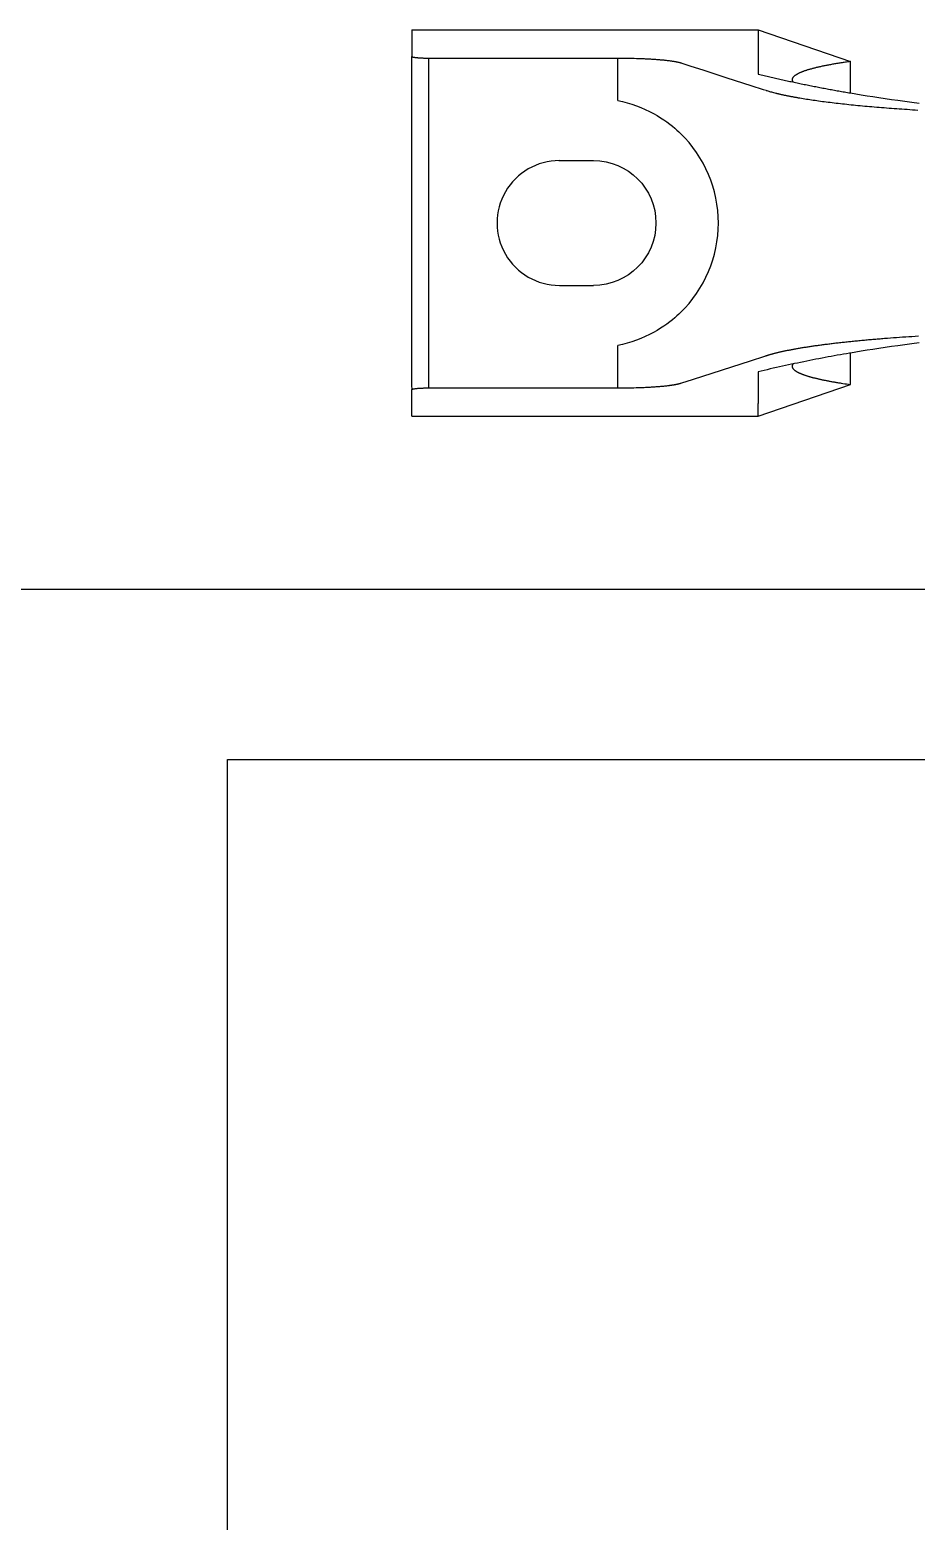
# Model space of a CAD drawing. Header units: millimetres. Extents: x 1269 to 5832, y 527 to 3540.
# Drawn here: x 1874.1 to 1952.2, y 1381.8 to 1513.2 of the extents above; entities that cross this region are included whole.
import ezdxf

# ---------------------------------------------------------------- set-up
doc = ezdxf.new("R2010")
doc.units = ezdxf.units.MM
doc.layers.add('HIDDEN', color=7, linetype='Continuous')
doc.layers.add('THICK', color=7, linetype='Continuous')

msp = doc.modelspace()

# ---------------------------------------------------------------- linework, layer by layer
for p, q in [((1907.729, 1513.215), (1938.229, 1513.215)), ((1907.729, 1513.215), (1907.729, 1510.874)), ((1938.229, 1513.215), (1938.229, 1512.107)), ((1938.229, 1513.215), (1946.359, 1510.425)), ((1938.229, 1479.183), (1946.359, 1481.973)), ((1907.729, 1479.183), (1907.729, 1481.524)), ((1938.229, 1479.183), (1938.229, 1480.291)), ((1907.729, 1479.183), (1938.229, 1479.183)), ((1821.475, 1463.935), (3010.475, 1463.935))]:
    msp.add_line(p, q)
msp.add_lwpolyline([(1891.475, 1448.935), (2995.475, 1448.935), (2995.475, 637.935), (1891.475, 637.935)], close=True)
at = {"layer": 'HIDDEN'}
for p, q in [((1938.229, 1512.107), (1938.229, 1510.638)), ((1938.229, 1510.638), (1938.229, 1509.904)), ((1938.229, 1509.904), (1938.229, 1509.537)), ((1938.229, 1509.537), (1938.229, 1509.353)), ((1946.359, 1509.016), (1946.359, 1510.425)), ((1938.229, 1509.353), (1938.229, 1509.33)), ((1938.229, 1509.33), (1938.229, 1509.319)), ((1938.229, 1509.319), (1938.229, 1509.313)), ((1938.229, 1509.313), (1938.229, 1509.31)), ((1938.229, 1509.31), (1938.229, 1509.309)), ((1938.229, 1509.309), (1938.229, 1509.308)), ((1938.229, 1509.308), (1938.229, 1509.308)), ((1938.229, 1509.308), (1938.229, 1509.308)), ((1938.229, 1509.308), (1938.229, 1509.308)), ((1938.229, 1509.308), (1938.229, 1509.308)), ((1938.229, 1509.308), (1938.229, 1509.308)), ((1938.229, 1509.308), (1938.23, 1509.308)), ((1938.23, 1509.308), (1938.261, 1509.3)), ((1938.261, 1509.3), (1938.387, 1509.271)), ((1938.387, 1509.271), (1938.512, 1509.241)), ((1938.512, 1509.241), (1938.638, 1509.212)), ((1938.638, 1509.212), (1938.764, 1509.182)), ((1938.764, 1509.182), (1938.889, 1509.153)), ((1938.889, 1509.153), (1939.015, 1509.124)), ((1939.015, 1509.124), (1939.14, 1509.095)), ((1939.14, 1509.095), (1939.266, 1509.067)), ((1939.266, 1509.067), (1939.392, 1509.038)), ((1939.392, 1509.038), (1939.518, 1509.009)), ((1939.518, 1509.009), (1939.644, 1508.981)), ((1939.644, 1508.981), (1939.769, 1508.953)), ((1939.769, 1508.953), (1939.895, 1508.924)), ((1939.895, 1508.924), (1940.021, 1508.896)), ((1940.021, 1508.896), (1940.147, 1508.868)), ((1940.147, 1508.868), (1940.273, 1508.841)), ((1940.273, 1508.841), (1940.399, 1508.813)), ((1940.399, 1508.813), (1940.525, 1508.785)), ((1940.525, 1508.785), (1940.651, 1508.758)), ((1940.651, 1508.758), (1940.777, 1508.731)), ((1940.777, 1508.731), (1940.903, 1508.703)), ((1940.903, 1508.703), (1941.029, 1508.676)), ((1941.029, 1508.676), (1941.155, 1508.65)), ((1941.155, 1508.65), (1941.282, 1508.623)), ((1941.282, 1508.623), (1941.408, 1508.596)), ((1941.408, 1508.596), (1941.534, 1508.569)), ((1941.534, 1508.569), (1941.66, 1508.543)), ((1941.66, 1508.543), (1941.787, 1508.517)), ((1941.787, 1508.517), (1941.913, 1508.491)), ((1941.913, 1508.491), (1942.039, 1508.465)), ((1942.039, 1508.465), (1942.166, 1508.439)), ((1942.166, 1508.439), (1942.292, 1508.413)), ((1942.292, 1508.413), (1942.418, 1508.387)), ((1942.418, 1508.387), (1942.545, 1508.362)), ((1942.545, 1508.362), (1942.671, 1508.336)), ((1942.671, 1508.336), (1942.798, 1508.311)), ((1942.798, 1508.311), (1942.924, 1508.286)), ((1942.924, 1508.286), (1943.051, 1508.261)), ((1943.051, 1508.261), (1943.177, 1508.236)), ((1943.177, 1508.236), (1943.304, 1508.211)), ((1943.304, 1508.211), (1943.431, 1508.186)), ((1943.431, 1508.186), (1943.557, 1508.162)), ((1943.557, 1508.162), (1943.684, 1508.137)), ((1943.684, 1508.137), (1943.81, 1508.113)), ((1943.81, 1508.113), (1943.937, 1508.089)), ((1946.359, 1508.312), (1946.359, 1509.016)), ((1946.359, 1507.96), (1946.359, 1508.312)), ((1943.937, 1508.089), (1944.064, 1508.065)), ((1944.064, 1508.065), (1944.191, 1508.041)), ((1944.191, 1508.041), (1944.317, 1508.017)), ((1944.317, 1508.017), (1944.444, 1507.993)), ((1944.444, 1507.993), (1944.571, 1507.97)), ((1944.571, 1507.97), (1944.698, 1507.947)), ((1944.698, 1507.947), (1944.825, 1507.923)), ((1944.825, 1507.923), (1944.952, 1507.9)), ((1944.952, 1507.9), (1945.079, 1507.877)), ((1945.079, 1507.877), (1945.205, 1507.854)), ((1945.205, 1507.854), (1945.332, 1507.831)), ((1945.332, 1507.831), (1945.459, 1507.809)), ((1945.459, 1507.809), (1945.586, 1507.786)), ((1945.586, 1507.786), (1945.713, 1507.764)), ((1945.713, 1507.764), (1945.84, 1507.742)), ((1945.84, 1507.742), (1945.967, 1507.719)), ((1945.967, 1507.719), (1946.094, 1507.697)), ((1946.094, 1507.697), (1946.222, 1507.675)), ((1946.222, 1507.675), (1946.349, 1507.654)), ((1946.349, 1507.654), (1946.357, 1507.652)), ((1946.357, 1507.652), (1946.359, 1507.652)), ((1946.359, 1507.784), (1946.359, 1507.96)), ((1946.359, 1507.696), (1946.359, 1507.784)), ((1946.359, 1507.674), (1946.359, 1507.696)), ((1946.359, 1507.663), (1946.359, 1507.674)), ((1946.359, 1507.657), (1946.359, 1507.663)), ((1946.359, 1507.654), (1946.359, 1507.657)), ((1946.359, 1507.653), (1946.359, 1507.654)), ((1946.359, 1507.652), (1946.359, 1507.653)), ((1946.359, 1507.652), (1946.359, 1507.652)), ((1946.359, 1507.652), (1946.359, 1507.652)), ((1946.359, 1507.652), (1946.359, 1507.652)), ((1946.359, 1507.652), (1946.359, 1507.652)), ((1946.359, 1507.652), (1946.359, 1507.652))]:
    msp.add_line(p, q, dxfattribs=at)
for points in [[(1946.359, 1507.652), (1946.834, 1507.572), (1947.324, 1507.491), (1947.828, 1507.41), (1948.345, 1507.329), (1948.874, 1507.248), (1949.415, 1507.168), (1949.974, 1507.087), (1950.554, 1507.006), (1951.153, 1506.925), (1951.771, 1506.845), (1952.407, 1506.765)], [(1920.729, 1490.699), (1923.729, 1490.699), (1923.729, 1490.699)], [(1952.407, 1485.633), (1951.771, 1485.553), (1951.153, 1485.473), (1950.554, 1485.392), (1949.974, 1485.311), (1949.415, 1485.23), (1948.874, 1485.15), (1948.345, 1485.069), (1947.828, 1484.988), (1947.324, 1484.907), (1946.834, 1484.826), (1946.359, 1484.746)]]:
    msp.add_lwpolyline(points, dxfattribs=at)
msp.add_lwpolyline([(1920.684, 1501.699), (1923.729, 1501.699), (1923.729, 1501.699, -0.9999998), (1923.729, 1490.699)], format="xyb", dxfattribs=at)
at = {"layer": 'THICK'}
for p, q in [((1907.729, 1510.873), (1907.729, 1510.874)), ((1907.729, 1510.874), (1907.729, 1510.874)), ((1907.729, 1510.874), (1907.729, 1510.873)), ((1907.729, 1510.872), (1907.729, 1510.873)), ((1907.729, 1510.873), (1907.729, 1510.873)), ((1907.729, 1510.873), (1907.729, 1510.873)), ((1907.729, 1510.873), (1907.73, 1510.87)), ((1907.729, 1510.87), (1907.729, 1510.872)), ((1907.729, 1510.866), (1907.729, 1510.87)), ((1907.729, 1510.859), (1907.729, 1510.866)), ((1907.729, 1510.843), (1907.729, 1510.859)), ((1907.729, 1510.596), (1907.729, 1510.843)), ((1907.73, 1510.87), (1907.73, 1510.868)), ((1907.73, 1510.868), (1907.731, 1510.866)), ((1907.731, 1510.866), (1907.733, 1510.864)), ((1907.733, 1510.864), (1907.735, 1510.861)), ((1907.735, 1510.861), (1907.737, 1510.859)), ((1907.737, 1510.859), (1907.739, 1510.857)), ((1907.739, 1510.857), (1907.742, 1510.854)), ((1907.742, 1510.854), (1907.745, 1510.852)), ((1907.745, 1510.852), (1907.749, 1510.85)), ((1907.749, 1510.85), (1907.753, 1510.847)), ((1907.753, 1510.847), (1907.757, 1510.845)), ((1907.757, 1510.845), (1907.762, 1510.843)), ((1907.762, 1510.843), (1907.767, 1510.84)), ((1907.767, 1510.84), (1907.773, 1510.838)), ((1907.773, 1510.838), (1907.779, 1510.836)), ((1907.779, 1510.836), (1907.785, 1510.833)), ((1907.785, 1510.833), (1907.792, 1510.831)), ((1907.792, 1510.831), (1907.799, 1510.828)), ((1907.799, 1510.828), (1907.807, 1510.826)), ((1907.807, 1510.826), (1907.815, 1510.824)), ((1907.815, 1510.824), (1907.824, 1510.821)), ((1907.824, 1510.821), (1907.833, 1510.819)), ((1907.833, 1510.819), (1907.842, 1510.817)), ((1907.842, 1510.817), (1907.852, 1510.814)), ((1907.852, 1510.814), (1907.862, 1510.812)), ((1907.862, 1510.812), (1907.873, 1510.81)), ((1907.873, 1510.81), (1907.884, 1510.808)), ((1907.884, 1510.808), (1907.895, 1510.805)), ((1907.895, 1510.805), (1907.907, 1510.803)), ((1907.907, 1510.803), (1907.92, 1510.801)), ((1907.92, 1510.801), (1907.932, 1510.799)), ((1907.932, 1510.799), (1907.945, 1510.796)), ((1907.945, 1510.796), (1907.959, 1510.794)), ((1907.959, 1510.794), (1907.973, 1510.792)), ((1907.973, 1510.792), (1907.987, 1510.79)), ((1907.987, 1510.79), (1908.002, 1510.788)), ((1908.002, 1510.788), (1908.017, 1510.786)), ((1908.017, 1510.786), (1908.033, 1510.783)), ((1908.033, 1510.783), (1908.049, 1510.781)), ((1908.049, 1510.781), (1908.065, 1510.779)), ((1908.065, 1510.779), (1908.082, 1510.777)), ((1908.082, 1510.777), (1908.099, 1510.775)), ((1908.099, 1510.775), (1908.116, 1510.774)), ((1908.116, 1510.774), (1908.134, 1510.772)), ((1908.134, 1510.772), (1908.152, 1510.77)), ((1908.152, 1510.77), (1908.17, 1510.768)), ((1908.17, 1510.768), (1908.189, 1510.766)), ((1908.189, 1510.766), (1908.208, 1510.764)), ((1908.208, 1510.764), (1908.227, 1510.763)), ((1908.227, 1510.763), (1908.247, 1510.761)), ((1908.247, 1510.761), (1908.266, 1510.759)), ((1908.266, 1510.759), (1908.287, 1510.758)), ((1908.287, 1510.758), (1908.307, 1510.756)), ((1908.307, 1510.756), (1908.328, 1510.754)), ((1908.328, 1510.754), (1908.348, 1510.753)), ((1908.348, 1510.753), (1908.369, 1510.751)), ((1908.369, 1510.751), (1908.391, 1510.75)), ((1908.391, 1510.75), (1908.412, 1510.749)), ((1908.412, 1510.749), (1908.434, 1510.747)), ((1908.434, 1510.747), (1908.478, 1510.745)), ((1908.478, 1510.745), (1908.522, 1510.742)), ((1908.522, 1510.742), (1908.568, 1510.74)), ((1908.568, 1510.74), (1908.613, 1510.738)), ((1908.613, 1510.738), (1908.659, 1510.736)), ((1908.659, 1510.736), (1908.705, 1510.734)), ((1908.705, 1510.734), (1908.752, 1510.733)), ((1908.752, 1510.733), (1908.798, 1510.732)), ((1908.798, 1510.732), (1908.891, 1510.729)), ((1908.891, 1510.729), (1908.937, 1510.728)), ((1908.937, 1510.728), (1908.983, 1510.728)), ((1908.983, 1510.728), (1909.029, 1510.727)), ((1909.029, 1510.727), (1909.074, 1510.727)), ((1909.074, 1510.727), (1909.119, 1510.726)), ((1909.119, 1510.726), (1909.164, 1510.726)), ((1909.164, 1510.726), (1909.175, 1510.726)), ((1909.175, 1510.726), (1909.178, 1510.726)), ((1909.178, 1510.726), (1909.179, 1510.726)), ((1909.179, 1510.726), (1909.179, 1510.726)), ((1909.179, 1510.726), (1909.179, 1510.726)), ((1909.179, 1510.726), (1909.179, 1510.726)), ((1909.179, 1510.726), (1909.179, 1510.725)), ((1909.179, 1510.725), (1909.179, 1510.723)), ((1909.179, 1510.723), (1909.179, 1510.719)), ((1907.729, 1510.101), (1907.729, 1510.596)), ((1907.729, 1509.111), (1907.729, 1510.101)), ((1909.179, 1510.719), (1909.179, 1510.704)), ((1909.179, 1510.704), (1909.179, 1510.581)), ((1909.179, 1510.581), (1909.179, 1510.091)), ((1909.179, 1510.091), (1909.179, 1509.111)), ((1941.874, 1509.413), (1941.836, 1509.395)), ((1941.914, 1509.431), (1941.874, 1509.413)), ((1941.955, 1509.448), (1941.914, 1509.431)), ((1941.997, 1509.466), (1941.955, 1509.448)), ((1942.04, 1509.484), (1941.997, 1509.466)), ((1942.085, 1509.502), (1942.04, 1509.484)), ((1942.13, 1509.519), (1942.085, 1509.502)), ((1942.177, 1509.537), (1942.13, 1509.519)), ((1942.225, 1509.555), (1942.177, 1509.537)), ((1942.274, 1509.573), (1942.225, 1509.555)), ((1942.325, 1509.59), (1942.274, 1509.573)), ((1942.376, 1509.608), (1942.325, 1509.59)), ((1942.429, 1509.625), (1942.376, 1509.608)), ((1942.483, 1509.643), (1942.429, 1509.625)), ((1942.538, 1509.66), (1942.483, 1509.643)), ((1942.594, 1509.678), (1942.538, 1509.66)), ((1942.651, 1509.695), (1942.594, 1509.678)), ((1942.71, 1509.712), (1942.651, 1509.695)), ((1942.769, 1509.73), (1942.71, 1509.712)), ((1942.83, 1509.747), (1942.769, 1509.73)), ((1942.892, 1509.764), (1942.83, 1509.747)), ((1942.955, 1509.781), (1942.892, 1509.764)), ((1943.019, 1509.799), (1942.955, 1509.781)), ((1943.084, 1509.816), (1943.019, 1509.799)), ((1943.15, 1509.833), (1943.084, 1509.816)), ((1943.218, 1509.85), (1943.15, 1509.833)), ((1943.286, 1509.867), (1943.218, 1509.85)), ((1943.356, 1509.884), (1943.286, 1509.867)), ((1943.426, 1509.9), (1943.356, 1509.884)), ((1943.498, 1509.917), (1943.426, 1509.9)), ((1943.571, 1509.934), (1943.498, 1509.917)), ((1943.645, 1509.951), (1943.571, 1509.934)), ((1943.72, 1509.967), (1943.645, 1509.951)), ((1943.796, 1509.984), (1943.72, 1509.967)), ((1943.873, 1510), (1943.796, 1509.984)), ((1943.951, 1510.017), (1943.873, 1510)), ((1944.03, 1510.033), (1943.951, 1510.017)), ((1944.111, 1510.05), (1944.03, 1510.033)), ((1944.192, 1510.066), (1944.111, 1510.05)), ((1944.274, 1510.082), (1944.192, 1510.066)), ((1944.357, 1510.098), (1944.274, 1510.082)), ((1944.442, 1510.114), (1944.357, 1510.098)), ((1944.527, 1510.13), (1944.442, 1510.114)), ((1944.613, 1510.146), (1944.527, 1510.13)), ((1944.701, 1510.162), (1944.613, 1510.146)), ((1944.789, 1510.178), (1944.701, 1510.162)), ((1944.878, 1510.194), (1944.789, 1510.178)), ((1944.968, 1510.209), (1944.878, 1510.194)), ((1945.059, 1510.225), (1944.968, 1510.209)), ((1945.151, 1510.24), (1945.059, 1510.225)), ((1945.244, 1510.256), (1945.151, 1510.24)), ((1945.338, 1510.271), (1945.244, 1510.256)), ((1945.433, 1510.286), (1945.338, 1510.271)), ((1945.529, 1510.302), (1945.433, 1510.286)), ((1945.625, 1510.317), (1945.529, 1510.302)), ((1945.723, 1510.332), (1945.625, 1510.317)), ((1945.821, 1510.347), (1945.723, 1510.332)), ((1945.921, 1510.362), (1945.821, 1510.347)), ((1946.021, 1510.376), (1945.921, 1510.362)), ((1946.122, 1510.391), (1946.021, 1510.376)), ((1946.224, 1510.406), (1946.122, 1510.391)), ((1946.326, 1510.42), (1946.224, 1510.406)), ((1946.352, 1510.424), (1946.326, 1510.42)), ((1946.35, 1510.427), (1946.357, 1510.426)), ((1946.359, 1510.425), (1946.352, 1510.424)), ((1946.357, 1510.426), (1946.358, 1510.425)), ((1946.358, 1510.425), (1946.359, 1510.425)), ((1946.359, 1510.425), (1946.359, 1510.425)), ((1946.359, 1510.425), (1946.359, 1510.425)), ((1907.729, 1507.131), (1907.729, 1509.111)), ((1909.179, 1509.111), (1909.179, 1505.191)), ((1941.23, 1508.837), (1941.229, 1508.819)), ((1941.229, 1508.819), (1941.23, 1508.801)), ((1941.232, 1508.855), (1941.23, 1508.837)), ((1941.23, 1508.801), (1941.232, 1508.782)), ((1941.235, 1508.873), (1941.232, 1508.855)), ((1941.232, 1508.782), (1941.234, 1508.764)), ((1941.234, 1508.764), (1941.238, 1508.746)), ((1941.239, 1508.891), (1941.235, 1508.873)), ((1941.238, 1508.746), (1941.244, 1508.728)), ((1941.244, 1508.909), (1941.239, 1508.891)), ((1941.251, 1508.927), (1941.244, 1508.909)), ((1941.244, 1508.728), (1941.25, 1508.71)), ((1941.25, 1508.71), (1941.258, 1508.691)), ((1941.259, 1508.945), (1941.251, 1508.927)), ((1941.258, 1508.691), (1941.267, 1508.673)), ((1941.267, 1508.963), (1941.259, 1508.945)), ((1941.278, 1508.981), (1941.267, 1508.963)), ((1941.267, 1508.673), (1941.277, 1508.655)), ((1941.277, 1508.655), (1941.288, 1508.637)), ((1941.289, 1508.999), (1941.278, 1508.981)), ((1941.288, 1508.637), (1941.3, 1508.619)), ((1941.301, 1509.017), (1941.289, 1508.999)), ((1941.315, 1509.035), (1941.301, 1509.017)), ((1941.329, 1509.053), (1941.315, 1509.035)), ((1941.345, 1509.071), (1941.329, 1509.053)), ((1941.362, 1509.089), (1941.345, 1509.071)), ((1941.381, 1509.107), (1941.362, 1509.089)), ((1941.4, 1509.125), (1941.381, 1509.107)), ((1941.421, 1509.143), (1941.4, 1509.125)), ((1941.443, 1509.161), (1941.421, 1509.143)), ((1941.466, 1509.179), (1941.443, 1509.161)), ((1941.49, 1509.197), (1941.466, 1509.179)), ((1941.515, 1509.215), (1941.49, 1509.197)), ((1941.542, 1509.233), (1941.515, 1509.215)), ((1941.57, 1509.251), (1941.542, 1509.233)), ((1941.599, 1509.269), (1941.57, 1509.251)), ((1941.629, 1509.287), (1941.599, 1509.269)), ((1941.661, 1509.305), (1941.629, 1509.287)), ((1941.693, 1509.323), (1941.661, 1509.305)), ((1941.727, 1509.341), (1941.693, 1509.323)), ((1941.762, 1509.359), (1941.727, 1509.341)), ((1941.798, 1509.377), (1941.762, 1509.359)), ((1941.836, 1509.395), (1941.798, 1509.377)), ((1907.729, 1491.292), (1907.729, 1507.131)), ((1909.179, 1505.191), (1909.179, 1497.351)), ((1909.179, 1497.351), (1909.179, 1481.672)), ((1907.729, 1483.373), (1907.729, 1491.292)), ((1944.939, 1484.496), (1944.67, 1484.446)), ((1945.209, 1484.545), (1944.939, 1484.496)), ((1945.479, 1484.593), (1945.209, 1484.545)), ((1945.749, 1484.64), (1945.479, 1484.593)), ((1946.019, 1484.688), (1945.749, 1484.64)), ((1946.289, 1484.734), (1946.019, 1484.688)), ((1946.356, 1484.746), (1946.289, 1484.734)), ((1946.358, 1484.746), (1946.356, 1484.746)), ((1946.359, 1484.746), (1946.358, 1484.746)), ((1946.359, 1484.745), (1946.359, 1484.746)), ((1946.359, 1484.746), (1946.359, 1484.746)), ((1946.359, 1484.746), (1946.359, 1484.746)), ((1946.359, 1484.746), (1946.359, 1484.746)), ((1946.359, 1484.746), (1946.359, 1484.746)), ((1946.359, 1484.742), (1946.359, 1484.745)), ((1946.359, 1484.719), (1946.359, 1484.742)), ((1946.359, 1484.625), (1946.359, 1484.719)), ((1946.359, 1484.438), (1946.359, 1484.625)), ((1907.729, 1482.383), (1907.729, 1483.373)), ((1938.501, 1483.154), (1938.234, 1483.091)), ((1938.768, 1483.217), (1938.501, 1483.154)), ((1939.035, 1483.278), (1938.768, 1483.217)), ((1939.302, 1483.34), (1939.035, 1483.278)), ((1939.569, 1483.4), (1939.302, 1483.34)), ((1939.837, 1483.461), (1939.569, 1483.4)), ((1940.104, 1483.52), (1939.837, 1483.461)), ((1940.372, 1483.579), (1940.104, 1483.52)), ((1940.639, 1483.638), (1940.372, 1483.579)), ((1940.907, 1483.695), (1940.639, 1483.638)), ((1941.175, 1483.753), (1940.907, 1483.695)), ((1941.443, 1483.81), (1941.175, 1483.753)), ((1941.712, 1483.866), (1941.443, 1483.81)), ((1941.98, 1483.921), (1941.712, 1483.866)), ((1942.249, 1483.976), (1941.98, 1483.921)), ((1942.517, 1484.031), (1942.249, 1483.976)), ((1942.786, 1484.085), (1942.517, 1484.031)), ((1943.055, 1484.138), (1942.786, 1484.085)), ((1943.324, 1484.191), (1943.055, 1484.138)), ((1943.593, 1484.243), (1943.324, 1484.191)), ((1943.862, 1484.295), (1943.593, 1484.243)), ((1944.131, 1484.346), (1943.862, 1484.295)), ((1944.4, 1484.396), (1944.131, 1484.346)), ((1944.67, 1484.446), (1944.4, 1484.396)), ((1946.359, 1483.69), (1946.359, 1484.438)), ((1946.359, 1481.973), (1946.359, 1483.69)), ((1907.729, 1481.888), (1907.729, 1482.383)), ((1907.737, 1481.539), (1907.729, 1481.888)), ((1938.23, 1483.09), (1938.229, 1483.09)), ((1938.229, 1483.09), (1938.229, 1483.09)), ((1938.229, 1483.09), (1938.229, 1483.09)), ((1938.229, 1483.09), (1938.229, 1483.09)), ((1938.229, 1483.09), (1938.229, 1483.089)), ((1938.229, 1483.089), (1938.229, 1483.089)), ((1938.229, 1483.089), (1938.229, 1483.087)), ((1938.229, 1483.087), (1938.229, 1483.084)), ((1938.229, 1483.084), (1938.229, 1483.06)), ((1938.229, 1483.06), (1938.229, 1483.011)), ((1938.229, 1483.011), (1938.229, 1482.816)), ((1938.229, 1482.816), (1938.229, 1481.256)), ((1938.234, 1483.091), (1938.23, 1483.09)), ((1938.229, 1481.256), (1938.229, 1480.291))]:
    msp.add_line(p, q, dxfattribs=at)
for points in [[(1909.179, 1510.726), (1918.542, 1510.726), (1923.223, 1510.726), (1925.564, 1510.726), (1925.857, 1510.726), (1925.859, 1510.726), (1925.86, 1510.726), (1925.861, 1510.726), (1925.864, 1510.726), (1925.87, 1510.726), (1925.882, 1510.726), (1925.906, 1510.726), (1925.954, 1510.726), (1926.146, 1510.726), (1926.339, 1510.724), (1926.534, 1510.722), (1926.73, 1510.72), (1926.927, 1510.716), (1927.124, 1510.712), (1927.321, 1510.707), (1927.517, 1510.702), (1927.712, 1510.695), (1927.906, 1510.688), (1928.099, 1510.681), (1928.194, 1510.677), (1928.289, 1510.672), (1928.384, 1510.668), (1928.477, 1510.663), (1928.57, 1510.658), (1928.662, 1510.653), (1928.754, 1510.648), (1928.844, 1510.642), (1928.934, 1510.637), (1929.022, 1510.631), (1929.11, 1510.625), (1929.197, 1510.619), (1929.282, 1510.613), (1929.367, 1510.606), (1929.45, 1510.6), (1929.532, 1510.593), (1929.613, 1510.586), (1929.692, 1510.579), (1929.771, 1510.572), (1929.847, 1510.565), (1929.923, 1510.558), (1929.997, 1510.55), (1930.069, 1510.542), (1930.14, 1510.535), (1930.21, 1510.527), (1930.278, 1510.519), (1930.345, 1510.511), (1930.409, 1510.503), (1930.473, 1510.494), (1930.534, 1510.486), (1930.594, 1510.477), (1930.653, 1510.469), (1930.71, 1510.46), (1930.765, 1510.452), (1930.818, 1510.443), (1930.87, 1510.434), (1930.92, 1510.425), (1930.968, 1510.416), (1931.015, 1510.407), (1931.059, 1510.398), (1931.103, 1510.389), (1931.144, 1510.38), (1931.184, 1510.371), (1931.222, 1510.362), (1931.258, 1510.353), (1931.293, 1510.343), (1931.326, 1510.334), (1931.357, 1510.325), (1931.387, 1510.316), (1931.39, 1510.315), (1931.391, 1510.314), (1931.391, 1510.314), (1931.392, 1510.314), (1931.396, 1510.313), (1931.405, 1510.31), (1931.438, 1510.299), (1931.504, 1510.278), (1931.769, 1510.192), (1932.3, 1510.022), (1933.361, 1509.68), (1935.482, 1508.997), (1937.604, 1508.313), (1938.665, 1507.971), (1938.93, 1507.886), (1938.947, 1507.881), (1938.951, 1507.879), (1938.955, 1507.878), (1938.965, 1507.875), (1939.004, 1507.862), (1939.082, 1507.838), (1939.163, 1507.813), (1939.246, 1507.789), (1939.331, 1507.765), (1939.419, 1507.74), (1939.508, 1507.716), (1939.6, 1507.691), (1939.694, 1507.667), (1939.791, 1507.643), (1939.84, 1507.63), (1939.889, 1507.618), (1939.939, 1507.606), (1939.99, 1507.594), (1940.041, 1507.582), (1940.093, 1507.57), (1940.146, 1507.558), (1940.199, 1507.545), (1940.252, 1507.533), (1940.306, 1507.521), (1940.361, 1507.509), (1940.416, 1507.497), (1940.472, 1507.485), (1940.528, 1507.473), (1940.585, 1507.461), (1940.643, 1507.449), (1940.701, 1507.437), (1940.759, 1507.425), (1940.818, 1507.413), (1940.878, 1507.401), (1940.939, 1507.389), (1940.999, 1507.377), (1941.061, 1507.365), (1941.123, 1507.353), (1941.185, 1507.341), (1941.249, 1507.329), (1941.312, 1507.318), (1941.377, 1507.306), (1941.441, 1507.294), (1941.507, 1507.282), (1941.573, 1507.27), (1941.639, 1507.259), (1941.706, 1507.247), (1941.774, 1507.235), (1941.911, 1507.212), (1942.05, 1507.188), (1942.192, 1507.165), (1942.335, 1507.142), (1942.481, 1507.119), (1942.629, 1507.096), (1942.78, 1507.073), (1942.932, 1507.05), (1943.087, 1507.028), (1943.244, 1507.005), (1943.403, 1506.983), (1943.564, 1506.961), (1943.728, 1506.938), (1943.893, 1506.916), (1944.061, 1506.894), (1944.23, 1506.873), (1944.402, 1506.851), (1944.576, 1506.829), (1944.752, 1506.808), (1944.93, 1506.787), (1945.11, 1506.766), (1945.292, 1506.745), (1945.476, 1506.724), (1945.663, 1506.703), (1945.851, 1506.683), (1946.041, 1506.662), (1946.233, 1506.642), (1946.426, 1506.622), (1946.622, 1506.602), (1946.82, 1506.582), (1947.019, 1506.563), (1947.221, 1506.543), (1947.424, 1506.524), (1947.628, 1506.505), (1947.835, 1506.486), (1948.044, 1506.468), (1948.254, 1506.449), (1948.465, 1506.431), (1948.679, 1506.413), (1948.894, 1506.395), (1949.111, 1506.377), (1949.329, 1506.36), (1949.549, 1506.343), (1949.77, 1506.326), (1949.993, 1506.309), (1950.217, 1506.292), (1950.443, 1506.276), (1950.67, 1506.259), (1950.899, 1506.243), (1951.129, 1506.228), (1951.36, 1506.212), (1951.593, 1506.197), (1951.827, 1506.181), (1952.062, 1506.166), (1952.298, 1506.152)], [(1925.859, 1506.991), (1925.859, 1510.726)], [(1925.859, 1506.991), (1926.275, 1506.9), (1926.691, 1506.793), (1927.104, 1506.669), (1927.51, 1506.529), (1927.906, 1506.375), (1928.289, 1506.209), (1928.657, 1506.034), (1929.007, 1505.85), (1929.336, 1505.663), (1929.645, 1505.473), (1929.929, 1505.285), (1930.193, 1505.1), (1930.443, 1504.913), (1930.677, 1504.728), (1930.891, 1504.548), (1931.083, 1504.38), (1931.25, 1504.226), (1931.391, 1504.092)], [(1931.391, 1488.306), (1931.25, 1488.172), (1931.083, 1488.018), (1930.891, 1487.85), (1930.677, 1487.67), (1930.443, 1487.485), (1930.193, 1487.298), (1929.929, 1487.113), (1929.645, 1486.925), (1929.336, 1486.735), (1929.007, 1486.548), (1928.657, 1486.364), (1928.289, 1486.189), (1927.906, 1486.023), (1927.51, 1485.869), (1927.104, 1485.729), (1926.691, 1485.605), (1926.275, 1485.498), (1925.859, 1485.407)], [(1907.729, 1481.524), (1907.73, 1481.527), (1907.731, 1481.53), (1907.732, 1481.533), (1907.734, 1481.536), (1907.737, 1481.539), (1907.74, 1481.542), (1907.744, 1481.545), (1907.749, 1481.548), (1907.754, 1481.551), (1907.76, 1481.555), (1907.767, 1481.558), (1907.774, 1481.561), (1907.781, 1481.563), (1907.79, 1481.566), (1907.799, 1481.569), (1907.808, 1481.572), (1907.819, 1481.575), (1907.829, 1481.578), (1907.841, 1481.581), (1907.853, 1481.584), (1907.865, 1481.587), (1907.879, 1481.589), (1907.907, 1481.595), (1907.937, 1481.6), (1907.969, 1481.606), (1908.004, 1481.611), (1908.04, 1481.615), (1908.077, 1481.62), (1908.117, 1481.625), (1908.158, 1481.629), (1908.201, 1481.633), (1908.245, 1481.637), (1908.292, 1481.641), (1908.34, 1481.644), (1908.39, 1481.648), (1908.441, 1481.651), (1908.494, 1481.654), (1908.549, 1481.657), (1908.604, 1481.66), (1908.66, 1481.662), (1908.718, 1481.664), (1908.776, 1481.666), (1908.835, 1481.667), (1908.953, 1481.67), (1909.072, 1481.671), (1909.131, 1481.672), (1909.161, 1481.672), (1909.175, 1481.672), (1909.179, 1481.672), (1909.179, 1481.672), (1909.18, 1481.672), (1909.182, 1481.672), (1909.184, 1481.672), (1909.195, 1481.672), (1909.217, 1481.672), (1909.303, 1481.672), (1910.689, 1481.672), (1916.231, 1481.672), (1921.773, 1481.672), (1924.544, 1481.672), (1925.237, 1481.672), (1925.583, 1481.672), (1925.756, 1481.672), (1925.843, 1481.672), (1925.854, 1481.672), (1925.859, 1481.672), (1925.861, 1481.672), (1925.868, 1481.672), (1925.882, 1481.672), (1925.995, 1481.672), (1926.109, 1481.672), (1926.223, 1481.673), (1926.338, 1481.674), (1926.569, 1481.676), (1926.801, 1481.679), (1927.034, 1481.684), (1927.267, 1481.689), (1927.499, 1481.696), (1927.731, 1481.703), (1927.846, 1481.707), (1927.96, 1481.712), (1928.074, 1481.716), (1928.187, 1481.721), (1928.3, 1481.726), (1928.411, 1481.732), (1928.522, 1481.737), (1928.631, 1481.743), (1928.74, 1481.749), (1928.847, 1481.756), (1928.953, 1481.762), (1929.057, 1481.769), (1929.16, 1481.776), (1929.262, 1481.784), (1929.362, 1481.791), (1929.461, 1481.799), (1929.558, 1481.807), (1929.653, 1481.815), (1929.746, 1481.824), (1929.837, 1481.832), (1929.927, 1481.841), (1930.014, 1481.85), (1930.099, 1481.859), (1930.182, 1481.868), (1930.264, 1481.877), (1930.343, 1481.887), (1930.419, 1481.897), (1930.457, 1481.902), (1930.494, 1481.907), (1930.53, 1481.912), (1930.566, 1481.917), (1930.601, 1481.922), (1930.636, 1481.927), (1930.67, 1481.932), (1930.703, 1481.937), (1930.736, 1481.942), (1930.769, 1481.947), (1930.8, 1481.952), (1930.831, 1481.957), (1930.862, 1481.963), (1930.892, 1481.968), (1930.921, 1481.973), (1930.95, 1481.978), (1930.978, 1481.984), (1931.006, 1481.989), (1931.033, 1481.994), (1931.059, 1482), (1931.085, 1482.005), (1931.11, 1482.011), (1931.134, 1482.016), (1931.158, 1482.021), (1931.182, 1482.027), (1931.205, 1482.032), (1931.227, 1482.038), (1931.248, 1482.043), (1931.269, 1482.048), (1931.29, 1482.054), (1931.31, 1482.059), (1931.329, 1482.065), (1931.347, 1482.07), (1931.365, 1482.076), (1931.383, 1482.081), (1931.387, 1482.082), (1931.389, 1482.083), (1931.39, 1482.083), (1931.391, 1482.084), (1931.394, 1482.085), (1931.433, 1482.097), (1931.59, 1482.148), (1931.904, 1482.249), (1932.532, 1482.451), (1937.555, 1484.069), (1938.811, 1484.474), (1938.89, 1484.499), (1938.929, 1484.512), (1938.948, 1484.518), (1938.971, 1484.525), (1939.016, 1484.54), (1939.062, 1484.554), (1939.109, 1484.568), (1939.157, 1484.583), (1939.206, 1484.597), (1939.255, 1484.612), (1939.305, 1484.626), (1939.356, 1484.641), (1939.408, 1484.655), (1939.46, 1484.669), (1939.514, 1484.684), (1939.568, 1484.698), (1939.622, 1484.713), (1939.678, 1484.727), (1939.734, 1484.741), (1939.791, 1484.756), (1939.849, 1484.77), (1939.908, 1484.784), (1939.967, 1484.799), (1940.028, 1484.813), (1940.089, 1484.827), (1940.151, 1484.842), (1940.213, 1484.856), (1940.277, 1484.87), (1940.341, 1484.885), (1940.406, 1484.899), (1940.472, 1484.913), (1940.538, 1484.927), (1940.606, 1484.941), (1940.674, 1484.956), (1940.743, 1484.97), (1940.813, 1484.984), (1940.883, 1484.998), (1940.955, 1485.012), (1941.027, 1485.026), (1941.1, 1485.04), (1941.173, 1485.054), (1941.248, 1485.068), (1941.323, 1485.082), (1941.399, 1485.096), (1941.476, 1485.11), (1941.554, 1485.124), (1941.632, 1485.138), (1941.712, 1485.152), (1941.792, 1485.166), (1941.872, 1485.18), (1941.954, 1485.194), (1942.036, 1485.207), (1942.12, 1485.221), (1942.204, 1485.235), (1942.288, 1485.249), (1942.374, 1485.262), (1942.46, 1485.276), (1942.547, 1485.289), (1942.635, 1485.303), (1942.724, 1485.316), (1942.813, 1485.33), (1942.904, 1485.343), (1942.994, 1485.357), (1943.086, 1485.37), (1943.179, 1485.383), (1943.272, 1485.397), (1943.366, 1485.41), (1943.461, 1485.423), (1943.556, 1485.436), (1943.653, 1485.45), (1943.75, 1485.463), (1943.848, 1485.476), (1943.946, 1485.489), (1944.045, 1485.502), (1944.146, 1485.515), (1944.246, 1485.528), (1944.348, 1485.54), (1944.45, 1485.553), (1944.553, 1485.566), (1944.657, 1485.579), (1944.761, 1485.591), (1944.867, 1485.604), (1944.972, 1485.616), (1945.079, 1485.629), (1945.186, 1485.641), (1945.295, 1485.654), (1945.403, 1485.666), (1945.513, 1485.678), (1945.623, 1485.691), (1945.734, 1485.703), (1945.845, 1485.715), (1945.958, 1485.727), (1946.071, 1485.739), (1946.184, 1485.751), (1946.298, 1485.763), (1946.413, 1485.775), (1946.529, 1485.787), (1946.645, 1485.798), (1946.762, 1485.81), (1946.88, 1485.822), (1946.998, 1485.833), (1947.117, 1485.845), (1947.237, 1485.856), (1947.357, 1485.868), (1947.478, 1485.879), (1947.599, 1485.89), (1947.722, 1485.901), (1947.844, 1485.912), (1947.968, 1485.923), (1948.092, 1485.934), (1948.216, 1485.945), (1948.341, 1485.956), (1948.467, 1485.967), (1948.593, 1485.978), (1948.72, 1485.989), (1948.848, 1485.999), (1948.976, 1486.01), (1949.105, 1486.02), (1949.234, 1486.031), (1949.364, 1486.041), (1949.625, 1486.061), (1949.888, 1486.081), (1950.154, 1486.101), (1950.422, 1486.121), (1950.691, 1486.14), (1950.963, 1486.159), (1951.237, 1486.178), (1951.512, 1486.196), (1951.789, 1486.214), (1952.068, 1486.232), (1952.349, 1486.249)], [(1925.859, 1481.672), (1925.859, 1485.407)], [(1941.3, 1483.779), (1941.29, 1483.764), (1941.28, 1483.749), (1941.272, 1483.734), (1941.264, 1483.719), (1941.257, 1483.705), (1941.251, 1483.69), (1941.245, 1483.675), (1941.241, 1483.66), (1941.237, 1483.645), (1941.234, 1483.63), (1941.231, 1483.615), (1941.23, 1483.6), (1941.229, 1483.585), (1941.23, 1483.57), (1941.231, 1483.555), (1941.232, 1483.54), (1941.235, 1483.526), (1941.238, 1483.511), (1941.242, 1483.496), (1941.247, 1483.481), (1941.253, 1483.467), (1941.26, 1483.452), (1941.267, 1483.437), (1941.275, 1483.422), (1941.284, 1483.407), (1941.293, 1483.392), (1941.304, 1483.378), (1941.315, 1483.363), (1941.327, 1483.348), (1941.34, 1483.333), (1941.354, 1483.318), (1941.368, 1483.303), (1941.384, 1483.288), (1941.4, 1483.274), (1941.417, 1483.259), (1941.434, 1483.244), (1941.453, 1483.229), (1941.472, 1483.214), (1941.492, 1483.199), (1941.513, 1483.185), (1941.535, 1483.17), (1941.558, 1483.155), (1941.581, 1483.14), (1941.605, 1483.125), (1941.63, 1483.11), (1941.656, 1483.096), (1941.682, 1483.081), (1941.71, 1483.066), (1941.738, 1483.051), (1941.767, 1483.037), (1941.797, 1483.022), (1941.828, 1483.007), (1941.859, 1482.992), (1941.891, 1482.978), (1941.924, 1482.963), (1941.958, 1482.948), (1941.993, 1482.934), (1942.028, 1482.919), (1942.064, 1482.904), (1942.102, 1482.89), (1942.139, 1482.875), (1942.178, 1482.861), (1942.217, 1482.846), (1942.258, 1482.832), (1942.299, 1482.817), (1942.34, 1482.803), (1942.383, 1482.788), (1942.426, 1482.774), (1942.471, 1482.759), (1942.516, 1482.745), (1942.561, 1482.73), (1942.608, 1482.716), (1942.655, 1482.702), (1942.703, 1482.688), (1942.752, 1482.673), (1942.802, 1482.659), (1942.852, 1482.645), (1942.903, 1482.631), (1942.955, 1482.617), (1943.008, 1482.602), (1943.061, 1482.588), (1943.115, 1482.574), (1943.17, 1482.56), (1943.226, 1482.546), (1943.282, 1482.532), (1943.339, 1482.518), (1943.397, 1482.505), (1943.456, 1482.491), (1943.515, 1482.477), (1943.575, 1482.463), (1943.636, 1482.449), (1943.697, 1482.436), (1943.76, 1482.422), (1943.823, 1482.408), (1943.886, 1482.395), (1943.951, 1482.381), (1944.016, 1482.368), (1944.081, 1482.354), (1944.148, 1482.341), (1944.215, 1482.328), (1944.283, 1482.314), (1944.351, 1482.301), (1944.421, 1482.288), (1944.491, 1482.275), (1944.561, 1482.261), (1944.632, 1482.248), (1944.704, 1482.235), (1944.777, 1482.222), (1944.85, 1482.209), (1944.924, 1482.196), (1944.998, 1482.184), (1945.074, 1482.171), (1945.149, 1482.158), (1945.226, 1482.145), (1945.303, 1482.133), (1945.38, 1482.12), (1945.459, 1482.108), (1945.538, 1482.095), (1945.697, 1482.07), (1945.859, 1482.046), (1946.024, 1482.021), (1946.19, 1481.997), (1946.359, 1481.973)]]:
    msp.add_lwpolyline(points, dxfattribs=at)
msp.add_lwpolyline([(1920.729, 1501.699, 1.0000002), (1920.729, 1490.699)], format="xyb", dxfattribs=at)
msp.add_ellipse((1923.729, 1496.199), major_axis=(-11, 0), ratio=1, start_param=2.3412869, end_param=3.9418984, dxfattribs=at)

doc.saveas('drawing.dxf')
